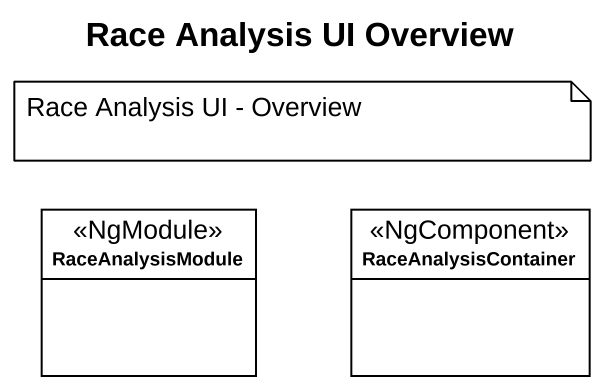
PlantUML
@startuml
title Race Analysis UI Overview
hide circle
hide empty members
class RaceAnalysisModule <<NgModule>>
class RaceAnalysisContainer <<NgComponent>>
note as N1
  Race Analysis UI - Overview
end note
@enduml
